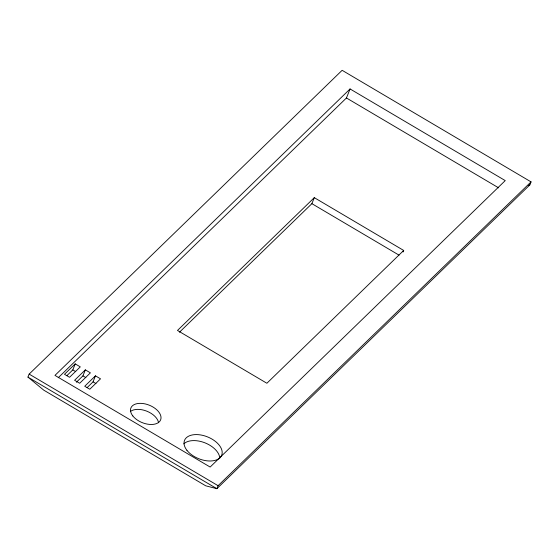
<?xml version="1.0" encoding="UTF-8"?>
<svg xmlns="http://www.w3.org/2000/svg" width="559" height="559" viewBox="0 0 559 559"><rect width="100%" height="100%" fill="white"/><g stroke="black" fill="none" stroke-linecap="round" stroke-linejoin="round"><path stroke-width="0.84" d="M27.95 377.115L29.152 374.111L342.129 70.308L531.05 181.885L529.848 184.889L216.871 488.692L205.719 485.806L43.784 390.168L27.95 377.115L216.871 488.692L218.073 485.687L531.05 181.885M66.849 375.683L72.81 369.897L75.22 363.881L80.279 366.872L69.547 377.29L64.488 374.299L75.22 363.881M76.373 382.237L82.935 375.872L85.338 369.862L90.397 372.846L79.671 383.264L74.606 380.274L85.338 369.862M87.092 387.639L93.053 381.853L95.456 375.837L100.522 378.827L89.789 389.239L84.73 386.255L95.456 375.837M58.248 377.723L346.447 97.972L350.06 88.951L505.238 180.599L210.149 467.044L54.964 375.389L350.06 88.951M179.446 332.228L311.887 203.665L314.298 197.655L403.696 250.453L403.095 251.955M314.298 197.655L177.482 330.46L266.881 383.257L403.696 250.453M528.255 185.581L529.848 184.889M346.447 97.972L498.635 187.852M311.887 203.665L399.035 255.135M72.81 369.897L75.703 371.602M82.935 375.872L85.827 377.584M93.053 381.853L95.945 383.558M29.152 374.111L218.073 485.687M130.352 411.529A16.015 9.412 21.8 0 1 146.772 411.165A16.015 9.412 21.8 0 1 158.546 422.702M183.834 443.846A20.019 11.767 21.8 0 1 204.971 442.84A20.019 11.767 21.8 0 1 219.778 458.094M132.818 415.945A16.015 9.412 21.8 0 0 159.252 421.891A16.015 9.412 21.8 0 0 145.207 403.919A16.015 9.412 21.8 0 0 132.818 415.945M186.93 450.323A20.019 11.767 21.8 0 0 219.973 457.751A20.019 11.767 21.8 0 0 202.421 435.293A20.019 11.767 21.8 0 0 186.93 450.323"/></g></svg>
